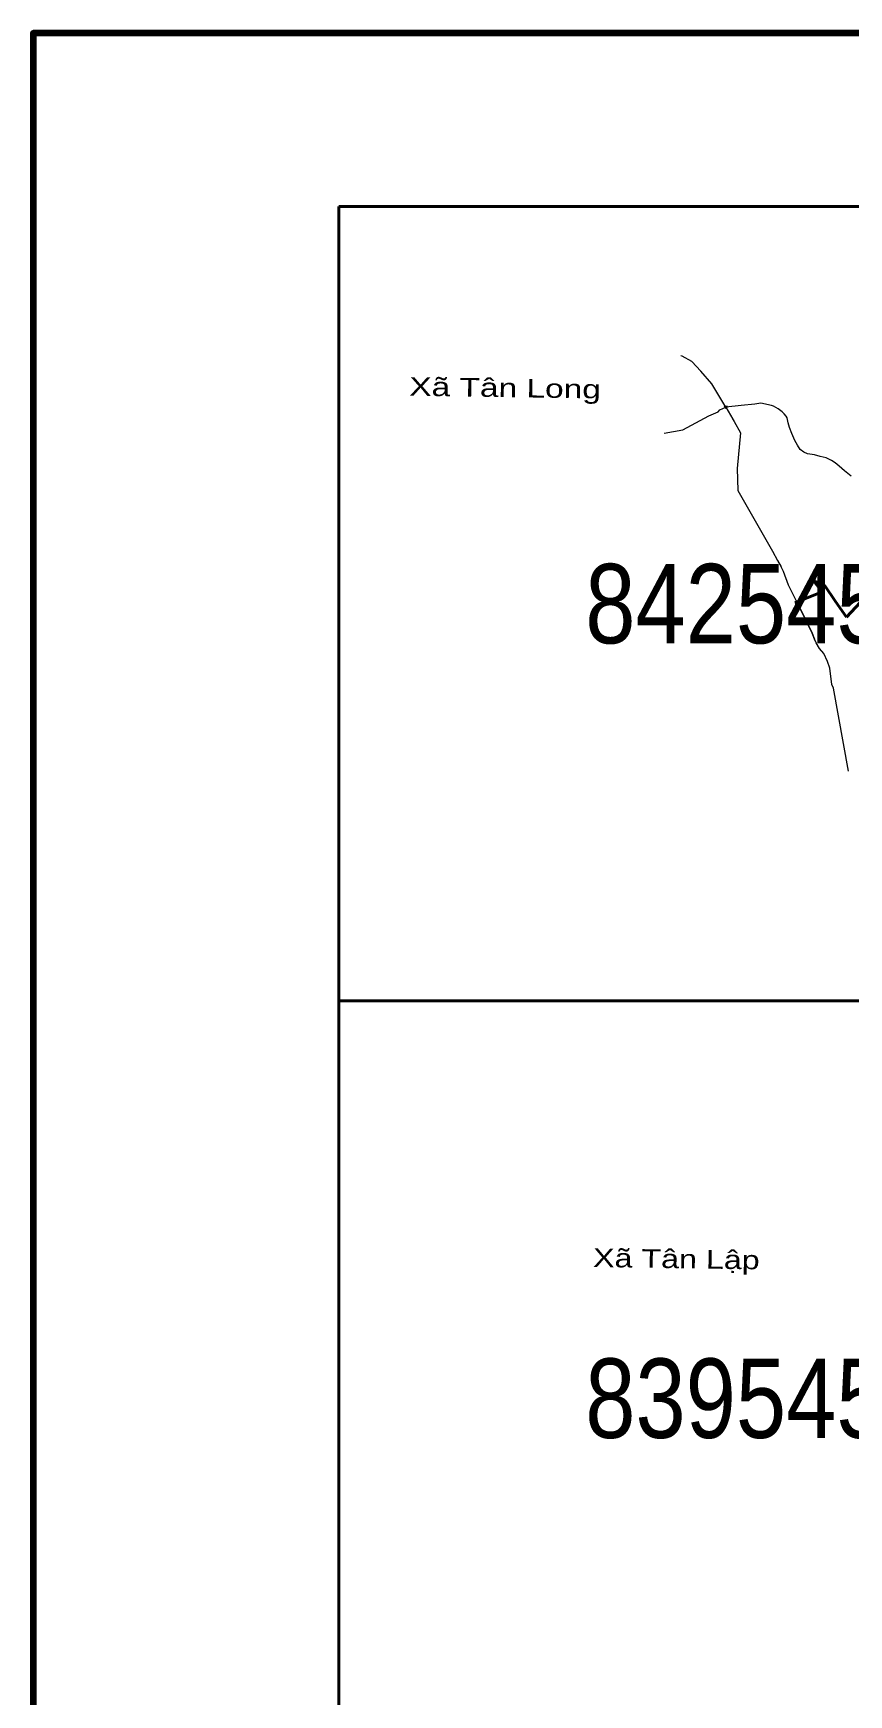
# Model space of a CAD drawing. Header units: metres. Extents: x 543846 to 554854, y 1832074 to 1843071.
# Drawn here: x 543846 to 546926, y 1836380 to 1842654 of the extents above; entities that cross this region are included whole.
import ezdxf
from ezdxf.enums import TextEntityAlignment as Align

# ---------------------------------------------------------------- set-up
doc = ezdxf.new("R2010")
doc.units = ezdxf.units.M
doc.header["$LTSCALE"] = 40
doc.linetypes.add('MEDIUM_DASHED', pattern=[4.5, 3, -1.5])
for name, color, linetype, lineweight in [('2', 7, 'Continuous', 40), ('46', 7, 'Continuous', 13), ('50', 7, 'MEDIUM_DASHED', 40), ('60', 7, 'Continuous', 106), ('62', 7, 'Continuous', 13)]:
    doc.layers.add(name, color=color, linetype=linetype, lineweight=lineweight)
doc.layers.add('59', color=7, linetype='Continuous')

msp = doc.modelspace()

# ---------------------------------------------------------------- hatches: boundary and pattern name
at = {"layer": '46'}
msp.add_hatch(color=256, dxfattribs=at).paths.add_polyline_path([(546456.54, 1841245.37), (546468.54, 1841245.37), (546462.54, 1841234.98)])
at = {"layer": '62'}
msp.add_hatch(color=256, dxfattribs=at).paths.add_polyline_path([(546456.54, 1841245.37), (546468.54, 1841245.37), (546462.54, 1841234.98)])

# ---------------------------------------------------------------- linework, layer by layer
at = {"layer": '2'}
for p, q in [((545000, 1842000), (554000, 1842000)), ((545000, 1836000), (545000, 1842000)), ((545000, 1839000), (554000, 1839000))]:
    msp.add_line(p, q, dxfattribs=at)
at = {"layer": '46'}
for p, q in [((546462.54, 1841241.91), (546488.03, 1841196.73)), ((546486.13, 1841200.1), (546492.95, 1841188.01)), ((546802.7, 1840351.73), (546797.15, 1840365.73)), ((546802.7, 1840351.73), (546797.15, 1840365.73))]:
    msp.add_line(p, q, dxfattribs=at)
for points in [[(546462.54, 1841241.91), (546408.91, 1841329.64), (546368.17, 1841377.31), (546334.09, 1841414.25), (546297.72, 1841434.73), (546291.8, 1841436.19)], [(546571.77, 1841253.77), (546520.24, 1841247.9), (546462.54, 1841241.91)], [(546840.59, 1841050.77), (546818.69, 1841056.05), (546796.83, 1841061.76), (546769.97, 1841066.08), (546757.02, 1841072.32), (546743.12, 1841081.91), (546733.05, 1841098.23), (546722.5, 1841116.46), (546710.99, 1841141.9), (546701.96, 1841164.52), (546697.28, 1841182.83), (546693.26, 1841201.01), (546689.45, 1841208.27), (546682.39, 1841216.47), (546675.15, 1841223.71), (546660.03, 1841235.46), (546642.39, 1841245), (546634.73, 1841247.55), (546594.48, 1841256.36), (546571.77, 1841253.77)], [(546229.39, 1841143.98), (546300.18, 1841155.91), (546397.74, 1841209.52), (546433.1, 1841224.57), (546439.87, 1841231.22), (546462.54, 1841241.91)], [(546492.95, 1841188.01), (546517.32, 1841144.81), (546504.56, 1841010.7), (546507.75, 1840927.69), (546638.58, 1840697.79), (546657.58, 1840662.7), (546670.64, 1840638.57)], [(546935.89, 1840980.98), (546910.74, 1841000.86), (546889.66, 1841019.12), (546875.06, 1841031.7), (546861.27, 1841040.22), (546840.59, 1841050.77)], [(546736.21, 1840494.7), (546699.21, 1840570.07), (546680.06, 1840621.16), (546670.64, 1840638.57)], [(546736.21, 1840494.7), (546699.21, 1840570.07), (546680.06, 1840621.16), (546670.64, 1840638.57)], [(546797.15, 1840365.73), (546788.56, 1840388.07), (546736.21, 1840494.7)], [(546736.21, 1840494.7), (546788.56, 1840388.07), (546797.15, 1840365.73)], [(546797.15, 1840365.73), (546788.56, 1840388.07), (546736.21, 1840494.7)], [(546925.77, 1839867.62), (546868.33, 1840180.52), (546862.02, 1840195.34), (546854.66, 1840256.41), (546846, 1840281.55), (546831.71, 1840311.44), (546815.69, 1840330.5), (546802.7, 1840351.73)], [(546925.77, 1839867.62), (546868.33, 1840180.52), (546862.02, 1840195.34), (546854.66, 1840256.41), (546846, 1840281.55), (546831.71, 1840311.44), (546815.69, 1840330.5), (546802.7, 1840351.73)]]:
    msp.add_lwpolyline(points, dxfattribs=at)
msp.add_lwpolyline([(546456.54, 1841245.37), (546468.54, 1841245.37), (546462.54, 1841234.98)], close=True, dxfattribs=at)
at = {"layer": '50'}
msp.add_lwpolyline([(546987.99, 1840524.06), (546917.53, 1840449.42), (546876.08, 1840507.48), (546834.64, 1840569.68), (546793.19, 1840586.27), (546826.35, 1840544.8), (546722.73, 1840503.33)], dxfattribs=at)
at = {"layer": '60'}
msp.add_lwpolyline([(543846.35, 1832276.74), (554853.87, 1832276.74), (554853.87, 1842653.63), (543846.35, 1842653.63)], close=True, dxfattribs=at)
at = {"layer": '62'}
for p, q in [((546462.54, 1841241.91), (546488.03, 1841196.73)), ((546486.13, 1841200.1), (546492.95, 1841188.01))]:
    msp.add_line(p, q, dxfattribs=at)
for points in [[(546462.54, 1841241.91), (546408.91, 1841329.64), (546368.17, 1841377.31), (546334.09, 1841414.25), (546297.72, 1841434.73), (546291.8, 1841436.19)], [(546571.77, 1841253.77), (546520.24, 1841247.9), (546462.54, 1841241.91)], [(546840.59, 1841050.77), (546818.69, 1841056.05), (546796.83, 1841061.76), (546769.97, 1841066.08), (546757.02, 1841072.32), (546743.12, 1841081.91), (546733.05, 1841098.23), (546722.5, 1841116.46), (546710.99, 1841141.9), (546701.96, 1841164.52), (546697.28, 1841182.83), (546693.26, 1841201.01), (546689.45, 1841208.27), (546682.39, 1841216.47), (546675.15, 1841223.71), (546660.03, 1841235.46), (546642.39, 1841245), (546634.73, 1841247.55), (546594.48, 1841256.36), (546571.77, 1841253.77)], [(546229.39, 1841143.98), (546300.18, 1841155.91), (546397.74, 1841209.52), (546433.1, 1841224.57), (546439.87, 1841231.22), (546462.54, 1841241.91)], [(546492.95, 1841188.01), (546517.32, 1841144.81), (546504.56, 1841010.7), (546507.75, 1840927.69), (546638.58, 1840697.79), (546657.58, 1840662.7), (546670.64, 1840638.57)], [(546935.89, 1840980.98), (546910.74, 1841000.86), (546889.66, 1841019.12), (546875.06, 1841031.7), (546861.27, 1841040.22), (546840.59, 1841050.77)], [(546736.21, 1840494.7), (546788.56, 1840388.07), (546797.15, 1840365.73)]]:
    msp.add_lwpolyline(points, dxfattribs=at)
msp.add_lwpolyline([(546456.54, 1841245.37), (546468.54, 1841245.37), (546462.54, 1841234.98)], close=True, dxfattribs=at)

# ---------------------------------------------------------------- texts
at = {"layer": '2', "width": 0.85}
for s, p in [('842545', (546500, 1840350)), ('839545', (546500, 1837350))]:
    msp.add_text(s, height=300, dxfattribs=at).set_placement(p, align=Align.CENTER)
at = {"layer": '59'}
for s, width, p in [('Xã Tân Long', 1.35, (545266.14, 1841285.21)), ('Xã Tân Lập', 1.3, (545960.24, 1837995.67))]:
    msp.add_text(s, height=70, rotation=359.156, dxfattribs=dict(at, width=width)).set_placement(p)

doc.saveas('drawing.dxf')
